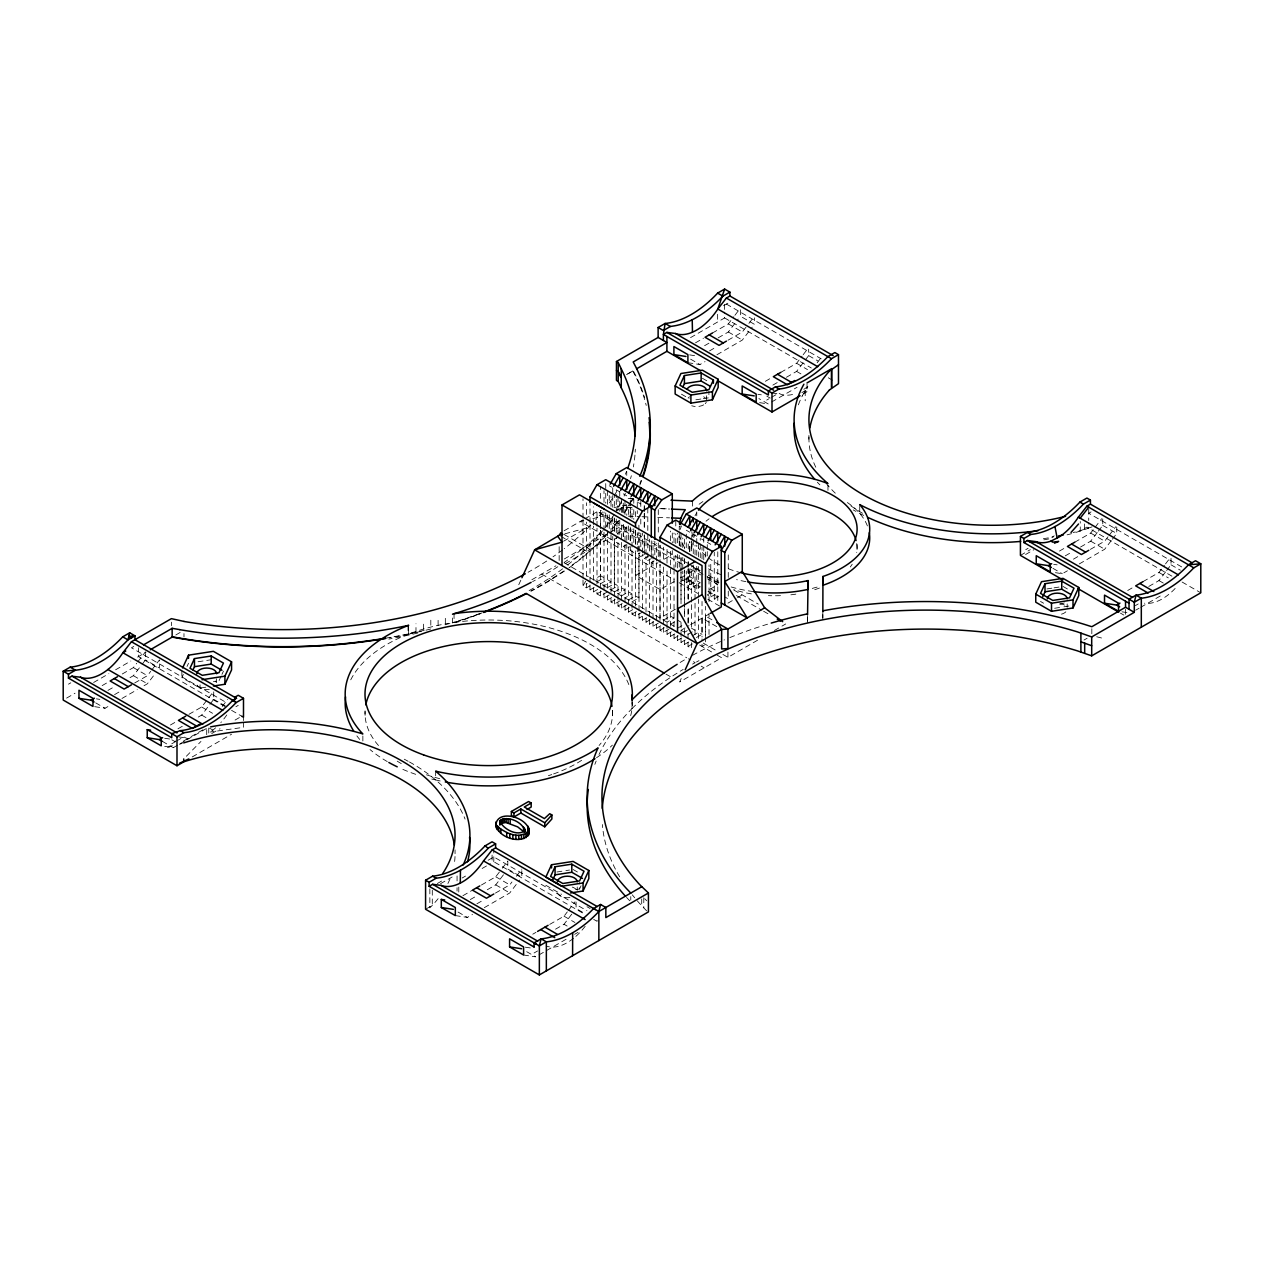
<?xml version="1.0" encoding="UTF-8"?>
<svg xmlns="http://www.w3.org/2000/svg" width="1264" height="1264" viewBox="0 0 1264 1264"><rect width="100%" height="100%" fill="white"/><g stroke="black" fill="none" stroke-linecap="round" stroke-linejoin="round"><path stroke-width="0.75" stroke-dasharray="5 3.75" d="M142.168 664.216L145.455 659.903L145.455 653.441M171.746 743.801L175.238 741.778L175.238 738.745M183.975 636.961L183.975 633.58M206.711 734.668L206.711 727.637M198.274 717.051L201.671 715.092L213.727 699.324L213.727 691.234L208.244 698.407M243.494 722.281L243.494 727.337L210.235 732.03M243.494 720.591L243.494 717.209M362.863 740.973L362.863 735.695M365.075 715.313L365.075 711.521M408.035 625.554L408.035 634.354L423.424 630.815L423.424 622.014M408.477 625.38L408.477 634.18A367.508 212.178 0 0 1 389.423 637.846M408.635 634.133L408.635 625.332M415.982 632.537L415.982 623.737M429.855 888.892L429.855 907.821L432.288 905.356A182.932 105.607 0 0 0 438.845 897.74M430.803 620.197L430.803 628.998L425.273 630.357M432.288 890.219L432.288 905.356L425.573 909.258M440.156 780.962L435.653 779.951L435.653 771.151M438.102 625.332L438.102 618.286M445.339 623.326L445.339 616.279M452.496 622.994L452.496 614.193M511.241 621.019A143.575 82.887 0 0 0 457.457 621.999L454.045 622.504L454.045 613.719M455.056 853.658L455.056 849.866M457.047 891.073L457.047 887.707M457.062 880.945L457.062 875.668M458.785 892.068L458.785 887.012M492.075 855.064L492.075 860.737L583.541 913.524M493.797 861.732L493.813 850.893M521.811 870.706L521.811 877.169L507.812 869.079L507.812 861.005L502.329 868.178M559.162 560.442L559.162 544.357M576.084 902.022L576.084 908.5L583.857 912.987M577.221 890.346L577.221 886.98M575.847 889.572L579.576 888.987L579.576 882.525M583.004 580.002L583.004 585.801L586.496 587.823L590.699 585.39M583.004 578.059L583.004 520.073M583.004 518.129L583.004 498.806M586.496 587.823L586.496 583.952M586.496 576.226L586.496 522.095M586.496 514.416L586.496 502.756M597.698 589.435L593.495 591.868L590.004 589.846L590.004 584.047M590.004 582.104L590.004 524.118M590.004 522.601L590.004 504.652M593.495 591.868L593.495 587.997M593.495 580.255L593.495 526.124M593.495 524.623L593.495 506.801M607.494 591.868L600.495 595.897L597.003 593.89L597.003 590.019M597.003 583.826L597.003 528.147M597.003 526.219L597.003 508.823M589.988 577.711L593.495 579.734L600.495 575.689L600.495 527.357M600.495 525.429L600.495 509.961M600.495 498.364L600.495 486.766M600.495 595.897L600.511 590.098M600.511 588.171L600.511 530.169M600.495 528.636L600.511 510.846M611.697 597.524L607.51 599.942L604.002 597.919L604.002 532.191M604.002 530.659L604.002 511.983M604.002 502.314L604.002 490.716M607.51 599.942L607.51 596.087M607.51 588.345L607.51 514.875M607.51 504.336L607.51 490.795M620.103 600.748L614.509 603.987L611.002 601.964L611.002 598.093M611.002 534.719L611.002 593.875L604.002 597.919M611.002 533.424L611.002 516.012M611.002 506.343L611.002 496.689M612.471 715.282L612.471 709.61M607.32 587.713L614.32 583.684L614.336 539.207M614.336 531.465L614.336 517.94M614.336 506.343L614.336 494.73M614.509 603.987L614.509 598.188M614.509 596.26L614.509 538.259M614.509 530.833L614.509 518.919M627.102 604.792L621.509 608.031L618.001 606.009L618.001 602.138M618.001 600.21L618.001 541.324M618.001 534.83L618.001 520.942M618.001 510.387L618.001 496.863M621.509 608.031L621.509 604.16M621.509 599.942L621.509 522.079M621.509 512.41L621.509 498.885M622.378 512.362L622.378 507.085L632.205 507.496M623.294 536.679L623.294 524.987M623.294 511.367L623.294 503.578M632.711 609.643L628.508 612.076L625.016 610.054L625.016 604.255M625.016 602.312L625.001 524.102M625.001 514.432L625.001 500.907M628.508 612.076L628.508 606.278M628.508 604.334L628.508 546.332M628.508 539.665L628.508 523.138M628.508 514.527L628.508 504.857M630.278 540.407L630.278 528.668M630.278 516.929L630.278 507.148M630.278 505.189L630.278 497.368M599.025 754.513A338.752 195.572 0 0 1 628.508 712.217L631.953 708.677L631.953 699.877M642.507 612.076L635.508 616.121L632.016 614.099L632.016 610.228M632.016 608.3L632.016 529.031M632.016 518.477L632.016 508.807M632.3 702.01L631.731 710.716A143.669 82.934 0 0 1 630.61 715.898M635.508 616.121L635.508 612.25M635.508 606.056L635.508 550.851M635.508 543.694L635.508 530.169M635.508 516.628L635.508 510.83M674.186 581.614L660.029 589.514L635.555 575.389L635.555 552.178M635.555 544.436L635.555 530.896M631.889 601.901L638.889 597.856L638.889 553.395M638.889 551.452L638.905 532.128M638.905 530.185L638.905 522.459M646.71 617.733L642.507 620.15L639.015 618.143L639.015 612.329M639.015 610.401L639.015 552.4M639.015 550.899L639.015 533.076M642.507 620.15L642.507 616.295M642.507 608.553L642.523 554.422M642.507 552.921L642.523 533.155M644.292 554.643L644.292 535.178M644.292 527.388L644.292 513.769M644.292 511.825L644.292 505.979M653.709 621.777L649.522 624.195L646.015 622.172L646.015 618.317M646.015 612.124L646.015 556.444M646.015 554.517L646.015 537.105M649.522 624.195L649.522 618.396M649.522 616.469L649.522 558.467M649.522 551.041L649.522 539.128M651.292 552.526L651.292 540.787M660.724 625.822L656.522 628.24L653.014 626.217L653.014 620.419M653.014 618.491L653.014 560.489M653.014 558.972L653.014 541.15M656.522 628.24L656.522 624.369M656.522 620.15L656.522 562.512M656.522 560.995L656.522 543.172M669.114 629.045L663.521 632.284L660.013 630.262L660.013 626.391M660.013 557.108L660.013 545.195L660.029 562.433M663.521 632.284L663.521 626.486M663.521 624.542L663.521 566.556M663.521 559.13L663.521 547.217M674.723 633.896L670.52 636.329L667.029 634.307L667.029 630.436M667.029 628.508L667.029 570.506M667.013 563.112L667.029 549.24M670.52 636.329L670.52 632.458M670.52 626.265L670.52 551.262M670.52 540.708L670.52 531.038M681.723 637.941L677.52 640.374L674.028 638.352L674.028 634.481M674.028 626.739L674.028 571.107M674.012 569.795L674.012 552.4M674.012 542.73L674.012 533.06M675.766 567.046L675.766 555.307M675.766 543.567L675.766 533.787M675.766 525.966L675.766 520.104M677.52 640.374L677.52 634.56M677.52 567.947L677.52 554.422M677.52 542.825L677.52 533.155M679.258 567.046L679.258 555.37M679.258 545.637L679.258 532.002M679.258 530.058L679.258 526.172L682.765 528.194M688.722 641.986L684.519 644.403L681.027 642.396L681.027 638.525M681.027 636.582L681.027 622.473M681.027 603.718L681.027 571.202M681.027 569.227L681.027 557.329M699.766 570.917L696.764 568.61L679.258 578.722L682.765 580.745L682.765 571.012M682.765 569.069L682.765 557.377M682.765 547.644L682.765 537.927M684.519 644.403L684.519 640.548M684.519 634.354L684.519 626.47M684.519 616.611L684.535 607.684M684.535 570.949L684.519 606.752L684.519 570.064M684.519 563.365L684.535 559.336M682.765 580.745L686.257 578.722L700.272 586.796L696.764 588.819L693.272 586.796L700.272 582.751L696.764 580.729L689.765 584.774L686.273 582.751L686.273 571.075M686.273 547.723L686.273 534.103M691.534 642.649L691.534 648.448L688.027 646.425L688.027 640.627M688.027 638.699L688.027 632.901M688.027 623.231L688.027 605.835M688.027 598.899L688.027 569.1M688.027 567.362L688.027 561.358M688.248 622.473L688.248 607.02M688.248 599.278L688.248 568.342M688.248 566.414L688.248 560.616M688.248 549.018L688.248 541.276M686.257 578.722L689.765 576.7L689.765 568.863M689.765 551.262L689.765 541.482M689.765 584.774L689.765 569.211M689.765 551.689L689.765 541.956M691.534 627.181L691.519 602.896M691.534 602.059L691.519 566.367M691.519 550.914L691.519 541.245M691.787 541.972L691.787 549.54A82.681 47.732 0 0 1 692.103 543.552M691.787 540.076L691.787 532.507M693.272 586.796L693.272 565.024M693.272 553.711L693.272 533.724M695.026 634.496L695.026 601.253M695.026 599.326L695.026 565.482M695.026 554.864L695.026 545.195M696.764 588.819L696.764 564.692M696.764 555.307L696.764 545.132M696.764 543.567L696.764 535.351M696.764 515.791L696.764 511.888M698.534 638.494L698.534 599.057M698.534 597.082L698.518 566.556M698.518 556.887L698.518 543.346M700.272 557.756L700.272 538.29M696.417 637.53L702.026 634.307L702.026 601.443M702.026 558.909L702.026 547.312M703.764 559.778L703.764 537.832M705.517 636.329L705.517 606.372M705.517 557.061L705.517 551.262M707.271 555.955L707.271 551.594M707.271 549.635L707.271 541.814M709.025 634.481L709.025 613.214M709.025 601.617L709.025 564.882M710.763 588.819L714.271 590.841L707.271 594.886L710.779 596.908L710.763 561.437M717.778 551.783L717.778 600.953L714.271 598.931L714.271 552.21M728.269 591.094L728.269 598.931L724.778 596.908M728.269 577.411L728.269 553.932M740.388 309.743L740.388 316.205L754.387 324.295L754.387 317.817M807.396 620.94L807.396 615.663M805.373 359.924L808.66 355.611L808.66 349.148M822.817 617.859L822.817 612.566M857.039 549.524L857.039 541.956M1067.164 607.305L1067.164 603.923M1091.827 633.754L1091.827 628.477M1098.353 531.117L1102.745 525.382L1102.745 517.292M1112.367 539.207L1116.744 533.471L1116.744 525.382M1125.529 614.304L1125.529 609.027M1166.625 570.538L1171.017 564.803L1171.017 556.713M822.817 619.613L822.848 613.893M807.396 622.694L807.522 616.816M518.761 584.726L521.147 579.497M681.233 678.515L679.653 682.007L721.633 657.738L715.503 654.199M205.795 687.205L200.06 688.106L181.874 677.599L183.343 674.407M187.04 666.444L188.526 663.252M221.216 675.987L218.972 680.822L213.395 681.691M221.958 674.376L223.444 671.168M579.576 888.987L581.061 885.78M802.277 395.837L805.595 390.007A197.737 114.155 0 0 1 807.459 387.211M585.627 581.25L583.004 585.801L587.191 583.368M624.305 513.01L628.176 507.259A367.65 212.257 0 0 0 630.847 502.882M122.26 673.996L133.399 667.597L136.686 663.3M137.792 661.862L145.455 651.829M130.018 677.646L133.399 675.687L141.078 665.638M134.663 682.987L147.398 675.687L150.7 671.374M151.791 669.952L159.454 659.903L159.454 667.992L145.455 659.903M144.017 685.736L147.398 683.777L153.987 675.166M188.936 714.318L201.671 707.003L207.154 699.845M222.243 706.481L227.725 699.324M712.422 333.032L728.333 323.9L733.815 316.727M734.905 315.289L739.298 309.554M718.157 337.867L728.333 331.99L738.192 319.081M728.017 340.206L742.331 331.99L747.814 324.816M748.92 323.379L753.297 317.643M716.909 354.757L742.331 340.063L752.206 327.155M780.678 372.438L796.604 363.305L802.087 356.132M803.177 354.71L807.57 348.959M786.429 377.272L796.604 371.395L804.267 361.346M817.176 362.784L821.568 357.048M481.426 885.005L495.757 876.774L501.239 869.6M487.272 889.761L495.757 884.863L505.616 871.955M495.425 893.079L509.755 884.863L511.952 881.988M516.328 876.252L521.811 869.079M484.333 907.647L509.755 892.953L519.615 880.044M549.698 924.411L564.028 916.195L567.315 911.881M568.405 910.459L574.978 901.848M555.544 929.166L564.028 924.268L573.888 911.36M1074.763 542.209L1090.69 533.076L1093.976 528.779M1095.066 527.341L1101.639 518.73M1080.515 547.043L1090.69 541.166L1097.263 532.555M1090.358 549.382L1104.689 541.166L1107.975 536.852M1109.081 535.43L1115.654 526.819M1079.266 563.934L1104.689 549.24L1111.261 540.644M1143.035 581.614L1158.962 572.481L1164.428 565.308M1165.534 563.886L1169.911 558.151M1148.786 586.449L1158.962 580.571L1165.534 571.96M608.363 532.539L604.587 536.615A367.034 211.91 0 0 1 573.998 563.712L569.053 567.362M631.953 708.677L632.822 707.793A338.752 195.572 0 0 1 668.356 678.815L674.154 675.008A338.752 195.572 0 0 1 683.176 669.446M186.361 756.235L200.96 741.447M569.464 567.552L574.409 563.902A367.603 212.241 0 0 0 605.045 536.758L607.7 533.898L564.281 558.988M215.623 727.795A47.037 27.144 -60 0 1 212.921 730.102L208.765 733.104L208.734 727.606M596.497 757.768L602.249 753.755A143.669 82.934 0 0 0 612.392 745.128M563.965 570.933L547.928 581.266A366.971 211.878 0 0 1 530.769 590.967M564.376 571.123L548.307 581.472A367.508 212.178 0 0 1 531.117 591.189M565.261 563.665L605.74 540.313L605.74 534.451M175.822 634.97L183.975 630.215M102.163 685.609L108.53 681.896M695.5 342.828L703.463 338.199M114.582 694.615L120.949 690.902M709.515 350.918L715.882 347.205M170.435 725.015L176.802 721.317M765.368 381.317L771.735 377.604M462.924 895.702L472.467 890.156M1059.453 551.072L1065.821 547.375M476.923 903.792L483.29 900.094M1073.452 559.162L1078.224 556.381M532.776 934.191L535.968 932.342M1127.709 590.493L1134.092 586.78M723.529 305.73L728.712 302.728M690.539 337.63L724.62 317.943L724.62 312.161M68.461 684.172L70.8 682.829M66.597 698.107L75.034 693.225M93.631 682.481L108.846 673.696M115.609 669.794L130.824 661.009M137.571 657.09L146.024 652.208M626.533 374.618L633.248 370.731L635.523 375.203A367.65 212.257 0 0 1 644.656 397.749M107.977 690.381L114.755 686.463M704.601 345.688L709.689 342.749M94.689 706.671L105.023 708.251L110.11 705.312M121.976 698.455L137.239 689.638M687.9 362.705L699.956 364.553L705.043 361.615M177.94 728.807L183.027 725.868M772.873 385.109L777.96 382.17M176.66 740.957L183.801 736.833L185.492 737.813A47.037 27.144 -60 0 0 188.873 738.697M235.894 706.734L238.232 705.375M766.679 400.088L769.002 398.745M771.593 397.244L778.735 393.136L780.441 394.115A47.037 27.144 -60 0 0 795.404 393.61M183.517 741.02L203.393 729.549M164.683 746.345L173.294 747.672L178.382 744.733M180.073 743.753L185.16 740.815M186.851 739.835L207.201 728.08M771.609 401.999L797.047 387.305M211.72 733.547L220.047 728.728M235.057 720.069L240.065 717.178M801.866 392.614L805.2 390.671L807.017 391.729L807.017 382.929M564.107 530.785L583.336 519.678M584.932 518.761L597.651 511.399L601.285 510.561M803.367 393.847L807.017 391.729M563.633 541.197L586.496 527.989L562.796 534.372M617.195 510.245L626.739 504.731M192.254 756.931L231.533 734.242M609.264 532.981L618.649 527.562L683.587 565.04M531.86 579.734L555.97 565.798M617.195 533.692L626.739 528.178M583.794 520.673L580.16 521.511L612.74 540.313L618.349 537.074M626.091 544.784L623.294 546.396L626.786 548.418L629.583 546.806M633.785 552.463L630.294 550.44L633.09 548.829M643.597 554.896L640.785 556.508L637.293 554.485L640.09 552.874M597.003 581.756L604.002 577.711L600.495 575.689M590.004 589.846L594.206 587.412M600.495 583.778L607.494 579.734L611.002 581.756L604.002 585.801M648.495 556.097L644.292 558.53L647.8 560.552L650.597 558.941M597.003 593.89L602.596 590.651M654.088 560.947L651.292 562.575L654.799 564.597L657.975 562.749M611.002 589.846L618.001 585.801L614.32 583.684M664.343 559.083L672.29 554.485L672.29 550.567M614.494 591.868L621.493 587.823L625.001 589.846L618.001 593.875M611.002 601.964L615.205 599.547M621.509 595.897L628.508 591.852L632 593.875L625.001 597.919M618.001 606.009L622.204 603.576M628.508 599.942L635.508 595.897L638.889 597.856M625.016 610.054L629.203 607.621M632.016 614.099L639.015 610.054M686.273 582.751L693.257 578.707L689.765 576.7M639.015 618.143L641.812 616.516M646.015 622.172L650.217 619.755M675.308 609.295L660.013 618.128L660.029 564.36L660.013 622.172L653.014 626.217M707.255 576.684L717.762 584.758L707.271 590.841L717.778 596.908M663.521 620.15L670.52 616.105L674.012 618.128L667.013 622.172M710.779 596.908L717.778 592.863M660.013 630.262L667.013 626.217M670.52 624.195L674.723 621.777M714.271 598.931L721.27 594.886M667.029 634.307L674.028 630.262M677.52 628.24L683.113 625.001M680.79 630.404L688.959 625.68M690.602 624.732L708.677 614.288M727.953 603.149L735.901 598.551M737.497 597.635L742.268 594.886M674.028 638.352L678.231 635.918M684.519 632.284L687.316 630.657M692.214 631.874L688.027 634.307L681.249 630.388M681.027 642.396L685.23 639.963M692.925 635.508L698.518 632.284L702.026 634.307M688.027 646.425L695.026 642.381M722.913 654.436L727.938 657.343L757.815 640.074M774.374 630.515L785.687 623.974M437.249 883.568L443.854 879.76M440.567 883.662L452.164 876.979M1025.752 549.65L1028.074 548.307M1091.069 511.904L1088.746 513.263L1181.856 567.015M488.109 860.263L493.813 856.96L586.923 910.728M1054.239 535.841L1051.806 537.247L1053.386 536.963M462.182 877.99L465.5 876.078M1020.427 555.386L1030.334 549.666M482.137 868.463L490.464 863.66M1025.578 554.517L1033.92 549.698M470.319 899.557L477.113 895.639M1065.252 555.86L1072.046 551.941M455.324 915.578L467.38 917.427L472.467 914.488M1055.424 572.671L1062.313 573.73L1067.401 570.791M534.087 952.961L537.595 950.955M1135.372 605.598L1138.232 603.955M539.033 954.889L567.852 938.236M574.63 934.317L578.027 932.358M1084.022 640.026L1087.135 638.225M1135.657 610.196L1139.054 608.237M1140.744 607.273L1161.095 595.518M133.779 646.441L131.456 647.784L226.272 702.515M627.845 373.828L633.201 370.763M635.555 575.389L651.292 566.62L651.292 541.15M692.546 664.106L695.184 662.684L688.422 658.781M696.464 662.004L698.992 660.661M385.425 638.209A366.971 211.878 0 0 0 408.272 633.896L415.651 631.558A143.575 82.887 0 0 1 448.673 623.31M167.543 747.277L171.92 745.744A197.737 114.155 0 0 1 174.985 744.717M1075.948 532.365A182.932 105.607 0 0 0 1080.293 531.038L1088.731 528.131L1088.731 522.459M454.045 622.504L459.575 620.814A367.508 212.178 0 0 0 480.273 613.735M445.102 624.811L450.174 623.326M812.278 588.408L817.697 586.938M614.02 507.654L624.922 505.158M592.879 518.603L607.431 515.27M410.8 633.343L415.793 632.253A366.971 211.878 0 0 0 426.9 629.646M695.895 399.787L701.473 398.934M703.337 398.634L708.914 397.781L708.914 391.303M198.085 661.767L211.451 659.697M1046.892 588.945L1052.264 588.108M1054.065 587.839L1059.437 587.002M1054.634 608.253L1062.076 607.099M1063.94 606.815L1069.518 605.946M556.95 871.986L564.107 870.88M565.909 870.596L569.495 870.043M628.176 498.458L634.022 498.695M628.176 507.259L632.079 507.417M661.262 508.618L669.035 508.934M659.729 508.634L669.557 509.044M628.271 516.139L640.074 516.613M642.033 516.707L649.901 517.023M657.77 517.355L669.557 517.845M771.893 392.993L780.441 394.115M178.651 736.912L185.492 737.813M689.623 354.884L694.789 355.674M757.894 394.289L761.339 394.826M759.617 402.647L768.228 403.959L758.89 398.571M1053.702 564.329L1057.146 564.85M1121.974 611.823L1128.847 612.882M96.412 698.85L99.856 699.371M164.683 738.255L173.294 739.582M525.318 947.178L532.207 948.237M523.596 954.999L535.636 956.848L523.201 949.659M431.767 779.051L435.653 779.951M1096.678 636.756L1101.529 638.004M718.947 582.625L716.024 581.408A95.29 55.016 0 0 1 707.05 576.842M726.389 304.071L821.205 358.818M808.66 355.611L817.998 360.998M1102.745 525.382L1116.744 533.471M1171.017 564.803L1180.339 570.19M724.62 317.943L811.298 367.982M828.299 377.778L835.093 381.712M1171.933 576.163L1086.914 527.088L1080.262 531.006L1080.262 521.542M1182.109 582.04L1200.784 592.816M728.333 323.9L742.331 331.99M796.604 363.305L807.491 369.594M1090.69 533.076L1104.689 541.166M1158.962 572.481L1168.299 577.869M728.333 331.99L742.331 340.063M796.604 371.395L801.265 374.081M1090.69 541.166L1104.689 549.24M1158.962 580.571L1163.623 583.273M766.79 396.122L770.171 398.081M690.618 359.166L699.956 364.553M1052.975 568.342L1062.313 573.73M1120.441 613.135L1123.838 615.078M702.421 378.284L708.725 381.918M1063.024 586.449L1067.748 589.166M681.454 394.178L689.117 398.602M1040.525 601.459L1043.59 603.228M609.248 485.739L611.571 487.098M619.787 491.838L616.279 489.816L616.279 497.589M623.294 493.845L626.786 495.867M633.785 499.912L630.294 497.89L630.294 505.679M638.446 502.614L640.785 503.957M686.273 530.201L689.765 532.223M693.272 534.245L696.764 536.268M701.441 538.97L703.764 540.313M707.271 542.335L710.779 544.357M686.968 562.954L597.651 511.399L618.649 527.562M688.596 563.902L700.13 570.554M708.551 575.42L718.679 581.25M733.847 590.019L758.274 604.113M690.428 568.99L700.683 574.899M707.508 578.849L717.762 584.758M736.438 595.549L761.908 610.259M763.614 611.239L770.392 615.157M616.279 542.367L619.787 544.389M605.74 540.313L674.139 579.797M679.131 582.688L697.681 593.385M707.793 599.231L719.595 606.041M564.139 534.498L590.004 549.413M711.932 619.802L705.517 616.105L705.533 634.97M560.868 536.331L586.496 551.12M716.735 626.612L702.026 618.128L702.026 636.993M677.52 620.15L681.012 622.172M691.519 628.24L695.026 630.262M564.06 562.749L588.392 576.795M594.665 580.413L674.012 626.217M703.195 643.06L717.873 651.529M699.687 645.082L712.264 652.335M541.656 574.077L686.731 657.801M701.157 666.128L704.143 667.85M665.954 674.107L671.058 677.046M573.082 869.49L579.386 873.124M586.97 906.699L590.083 908.5M545.795 885.258L561.564 894.343M213.727 699.324L227.725 707.398M224.802 706.434L138.455 656.601L138.455 647.8M231.581 710.352L241.74 716.214M593.701 919.402L597.082 921.345L597.082 917.838M133.399 667.597L147.398 675.687M201.671 707.003L212.557 713.291M495.757 876.774L509.755 884.863M564.028 916.195L574.915 922.483M133.399 675.687L147.398 683.777M201.671 715.092L206.332 717.794M495.757 884.863L509.755 892.953M564.028 924.268L567.141 926.07M209.524 728.143L212.921 730.102M171.857 739.819L175.238 741.778M95.685 702.863L105.023 708.251M162.392 741.383L173.294 747.672M458.042 912.039L467.38 917.427M644.751 898.751L646.678 900.774M646.678 910.886L639.663 903.523A323.758 186.914 0 0 1 635.903 899.194M626.549 897.424L629.725 900.758M867.404 525.919A95.29 55.016 0 0 0 861.858 516.075L859.315 512.915A95.29 55.016 0 0 0 845.9 501.555M632.695 370.842L635.018 375.297A367.113 211.957 0 0 1 646.22 405.412M805.2 390.671L805.2 400.799M724.62 304.466L724.62 310.249M717.636 314.294L717.636 321.988M630.783 896.587L630.783 900.11M1088.731 509.218L1088.731 520.563M1084.528 523.928L1084.528 529.6M859.725 506.39L859.725 513.421M827.967 485.344L827.967 490.637M808.913 435.432L808.913 439.224M727.938 652.066L727.938 657.343M706.56 395.758L706.56 400.814M705.533 636.866L705.533 644.403L702.026 646.425L702.026 638.889M692.388 501.113L692.388 506.39M684.503 539.128L684.503 548.797M684.503 558.467L684.503 568.121M684.519 608.727L684.519 616.469M681.012 533.234L681.012 546.775M681.012 558.372L681.012 566.114M681.012 568.042L681.012 602.849M679.163 539.649L679.163 536.126A95.29 55.016 0 0 0 680.316 546.554M672.29 532.966L672.29 542.746M658.291 509.629L658.291 535.051M658.291 542.872L658.291 558.53M654.799 541.229L654.799 554.864M647.8 508.002L647.8 550.82M647.8 552.763L647.8 560.552M644.277 505.458L644.277 511.32M644.292 513.279L644.292 526.977M644.292 534.798L644.292 550.44M643.787 897.74L643.787 907.852M641.717 898.925L641.717 905.672M640.785 501.476L640.785 507.844M640.785 519.077L640.785 526.914M640.785 533.155L640.785 546.775M637.277 501.934L637.277 513.611M637.293 532.713L637.293 544.752M637.293 546.696L637.293 554.485M633.785 499.391L633.785 503.309M633.785 509.645L633.785 519.378M633.785 528.731L633.785 544.373M630.294 507.622L630.294 517.355M630.294 527.088L630.294 544.61M630.294 546.554L630.294 550.44M626.739 471.472L626.739 475.375M626.786 505.126L626.786 515.333M626.786 526.646L626.786 542.588M626.786 544.531L626.786 548.418M623.278 503.104L623.278 512.884M623.278 524.623L623.278 536.363M619.739 491.285L619.739 499.106M619.739 501.065L619.787 511.288M619.739 520.626L619.739 536.268M616.279 499.549L616.279 511.225M616.279 518.998L616.279 538.464M612.74 487.762L612.74 493.608M612.74 495.551L612.74 507.227M612.74 516.96L612.74 534.482M612.74 536.426L612.74 540.313M609.248 495.441L609.248 503.214M609.248 514.843L609.248 528.526M605.74 483.591L605.74 491.412M605.74 493.371L605.74 503.151M605.74 512.931L605.74 526.63M216.618 678.815L216.618 682.181M200.06 684.867L200.06 688.106M181.874 671.137L181.874 677.599M171.383 622.172L171.383 625.696M479.988 613.467A366.971 211.878 0 0 1 452.243 622.725M514.796 621.382A143.575 82.887 0 0 1 628.903 684.819M632.348 702.041A143.575 82.887 0 0 1 632.284 705.502M745.934 581.63A95.306 55.031 0 0 1 736.58 579.623M720.875 574.63A95.306 55.031 0 0 1 708.472 568.847M684.772 547.77A95.306 55.031 0 0 1 680.301 537.737M731.177 586.954A95.29 55.016 0 0 0 736.58 588.424L742.158 589.703A95.274 55 0 0 0 753.644 591.615M702.958 574.314A95.29 55.016 0 0 1 699.134 571.66L695.611 568.847A95.29 55.016 0 0 1 692.403 565.94M680.301 529.347A95.29 55.016 0 0 1 681.422 525.95M699.103 504.225A95.29 55.016 0 0 1 702.926 501.571M1065.836 611.839A9.907 5.72 0 0 1 1059.832 614.509M1059.817 603.465A9.907 5.72 0 0 1 1065.836 606.135M1064.272 602.912A9.907 5.72 0 0 1 1059.832 604.397M1092.064 526.867A197.737 114.155 0 0 1 1073.199 532.523M1048.314 537.879A197.737 114.155 0 0 1 1039.766 539.222M863.707 515.443A197.737 114.155 0 0 1 853.263 509.929M819.894 484.87A197.737 114.155 0 0 1 817.334 482.184M798.374 404.828A197.737 114.155 0 0 1 802.292 395.916M635.334 449.178A352.656 203.615 0 0 1 635.176 452.149M634.955 455.103A352.656 203.615 0 0 1 633.343 466.922M631.336 475.738A352.656 203.615 0 0 1 630.531 478.661M625.364 493.165A352.656 203.615 0 0 1 624.1 496.041M621.382 501.761A352.656 203.615 0 0 1 616.769 510.245M614.209 514.432A352.656 203.615 0 0 1 605.63 526.804M602.454 530.864A352.656 203.615 0 0 1 567.236 565.245M562.622 568.8A352.656 203.615 0 0 1 528.099 591.173M481.932 612.945A352.656 203.615 0 0 1 478.74 614.178M477.144 614.794A352.656 203.615 0 0 1 455.798 622.33M417.752 633.011A352.656 203.615 0 0 1 388.822 639.094M626.533 471.377A352.656 203.615 0 0 1 625.364 474.253M616.769 491.333A352.656 203.615 0 0 1 608.648 503.799M602.454 511.952A352.656 203.615 0 0 1 595.644 519.915M590.778 525.145A352.656 203.615 0 0 1 564.186 548.702M562.622 549.887A352.656 203.615 0 0 1 553 556.824M546.712 561.026A352.656 203.615 0 0 1 528.099 572.26M634.67 897.74A323.758 186.914 0 0 1 632.269 894.817M619.676 876.821A323.758 186.914 0 0 1 602.375 824.555M856.723 543.536A82.681 47.732 0 0 1 856.723 552.51M852.205 564.202A82.681 47.732 0 0 1 850.293 566.983M819.451 588.06A82.681 47.732 0 0 1 811.962 590.557M795.83 594.143A82.681 47.732 0 0 1 789.068 595.012M780.488 595.644A82.681 47.732 0 0 1 768.386 595.644M751.369 593.875A82.681 47.732 0 0 1 733.847 589.624M718.473 583.178A82.681 47.732 0 0 1 709.104 577.3M693.731 537.627A82.681 47.732 0 0 1 695.01 534.719M706.039 521.21A82.681 47.732 0 0 1 709.088 518.777M594.854 764.372A338.752 195.572 0 0 1 596.15 761.07M359.703 739.44A143.669 82.934 0 0 1 356.875 735.885M350.744 679.827A143.669 82.934 0 0 1 407.909 634.354M741.605 572.924A82.681 47.732 0 0 1 727.969 568.61M719.753 564.929A82.681 47.732 0 0 1 709.104 558.388M706.055 555.955A82.681 47.732 0 0 1 698.55 548.086M692.751 536.6A82.681 47.732 0 0 1 691.771 530.627M695.01 515.807A82.681 47.732 0 0 1 696.622 512.947M415.698 774.326A143.606 82.918 0 0 1 400.783 768.465M387.258 761.576A143.606 82.918 0 0 1 370.02 749.552M404.259 759.206A197.737 114.155 0 0 1 408.161 761.291M409.457 761.987A197.737 114.155 0 0 1 465.073 819.104M619.234 520.152A367.603 212.241 0 0 1 612.455 528.542M612.487 710.795A123.777 71.463 0 0 1 599.057 745.491M581.63 760.312A123.777 71.463 0 0 1 553.458 773.979M551.783 774.563A123.777 71.463 0 0 1 548.402 775.669M439.651 778.64A123.777 71.463 0 0 1 425.794 774.579M401.273 763.598A123.777 71.463 0 0 1 397.244 761.165M378.505 745.523A123.777 71.463 0 0 1 365.059 710.826M641.622 480.589A367.65 212.257 0 0 1 639.805 485.092M633.327 498.474A367.65 212.257 0 0 1 631.684 501.413M641.101 480.51A367.113 211.957 0 0 1 639.916 483.527M632.837 498.379A367.113 211.957 0 0 1 630.341 502.788M627.687 507.148A367.113 211.957 0 0 1 624.874 511.478M617.669 521.432A367.113 211.957 0 0 1 611.981 528.415M622.378 507.085A367.524 212.194 0 0 1 620.292 509.929M612.455 519.741A367.524 212.194 0 0 1 605.045 527.957M601.111 532.002A367.524 212.194 0 0 1 564.376 562.322M557.819 566.714A367.524 212.194 0 0 1 532.602 581.614M209.287 689.386A9.907 5.72 0 0 1 197.152 682.386M215.291 681.012A9.907 5.72 0 0 1 216.286 682.386M226.793 714.95A47.037 27.144 -60 0 1 220.837 722.55M569.874 897.551A9.907 5.72 0 0 1 557.756 890.551M572.26 887.091A9.907 5.72 0 0 1 575.894 889.177M585.153 926.307A47.037 27.144 -60 0 1 574.93 937.177M573.572 938.299A47.037 27.144 -60 0 1 546.143 946.009M807.87 386.405A47.037 27.144 -60 0 1 803.714 389.407M1071.556 533.645A182.932 105.607 0 0 1 1067.1 534.846M1048.772 538.954A182.932 105.607 0 0 1 1040.936 540.328M862.506 513.263A182.932 105.607 0 0 1 849.376 504.81M835.299 493.197A182.932 105.607 0 0 1 826.056 483.18M815.801 467.238A182.932 105.607 0 0 1 808.976 436.38M455.008 856.502A182.932 105.607 0 0 1 454.108 864.987M449.984 878.97A182.932 105.607 0 0 1 447.424 884.452M706.228 402.3A9.907 5.72 0 0 1 705.233 403.674M703.669 404.859A9.907 5.72 0 0 1 691.708 405.776M688.09 397.97A9.907 5.72 0 0 1 689.654 396.785M703.653 396.77A9.907 5.72 0 0 1 705.233 397.955M1175.157 588.439A47.037 27.144 -60 0 1 1144.457 603.197M680.111 662.478A338.594 195.478 0 0 1 686.257 658.844M692.546 655.305A338.594 195.478 0 0 1 724.525 639.821M729.865 637.577A338.594 195.478 0 0 1 769.618 623.579M179.425 744.306A182.932 105.607 0 0 1 182.269 743.374"/><path stroke-width="1.5" d="M78.968 698.328L78.968 690.239L92.967 698.328L92.967 706.402L78.968 698.328L91.024 700.177L94.136 701.962M147.24 729.644L161.239 737.734L161.239 745.823L147.24 737.734L147.24 729.644L150.685 730.181M183.722 758.921L183.707 761.86L176.992 765.747L63.216 700.066L63.2 671.2L70.199 667.155A96.633 55.711 -60 0 0 122.719 636.835L129.686 632.806L134.948 635.839L134.948 639.71L236.542 698.344M534.103 947.052L429.128 886.317L429.128 882.272L436.127 878.227L440.314 877.627A96.538 55.774 -60.1 0 0 457.884 871.544L462.371 869.126A96.538 55.774 -60.1 0 0 484.428 852.157L488.615 847.907L495.614 843.862L492.075 841.808L485.076 845.853A96.538 55.774 -60.1 0 1 432.572 876.189L425.589 880.234L425.573 909.258L539.349 974.923L648.432 911.897L648.432 892.984L639.663 884.61A323.758 186.914 0 0 1 696.748 664.911A323.758 186.914 0 0 1 1077.197 631.81L1091.701 636.93L1091.701 655.842L1200.784 592.816L1200.8 563.807L1195.523 560.742L1188.523 564.787A96.538 55.711 -60 0 1 1136.036 595.139L1129.036 599.183L1129.021 609.28M441.31 899.415L455.324 907.505L455.324 915.578L441.31 907.505L441.31 899.415L444.754 899.936M429.128 886.317L432.62 884.294L441.183 885.416A47.037 27.144 -60 0 0 483.559 860.926L492.123 849.929L495.614 847.907L495.614 843.862M495.804 826.15C495.725 807.333 531.654 817.761 529.063 833.497C522.49 845.821 496.926 837.258 496.167 824.618M496.12 827.825L495.804 822.106M497.068 829.595L496.12 823.78M498.632 831.364L498.632 827.32L497.068 825.55M499.88 823.828L499.88 821.142C507.212 814.458 524.339 822.706 525.018 832.107M499.88 825.187L500.418 820.241M500.813 833.134L500.813 829.089L498.632 827.32M500.418 824.27L501.445 823.48L501.445 819.435M501.445 823.48L502.835 822.88L502.835 818.835M502.835 822.88L504.399 822.564L504.399 818.519M524.544 828.299L524.544 832.344L517.624 826.846L506.153 822.548L506.153 818.503M506.706 836.547L506.706 832.502L500.813 829.089M508.081 822.832L508.081 818.788M509.582 946.91L509.582 938.82L523.596 946.91L523.596 954.999L509.582 946.91L521.637 948.758M509.787 837.795L509.787 833.75L506.706 832.502M510.182 823.401L510.182 819.356M527.041 809.45L531.18 807.048L531.18 803.019L528.589 801.518L511.367 811.472L511.367 815.517L513.942 817.002L520.847 813.021L520.847 808.976L544.752 822.785L544.752 826.814L520.847 813.021M512.852 838.696L512.852 834.651L509.787 833.75M513.942 817.002L513.942 812.957L520.847 808.976M515.886 839.249L515.886 835.204L512.852 834.651M518.809 839.422L518.809 835.378L525.998 833.608L529.063 829.453M521.463 839.217L521.463 835.172M523.58 831.127L523.58 827.083M523.865 838.617L523.865 834.572M525.998 837.653L525.998 833.608M527.688 836.405L527.688 832.376M527.815 830.053L527.815 826.008M528.7 835.03L528.7 830.985M528.763 830.464L528.763 827.778M534.087 946.91L534.103 942.865L541.087 938.852A96.538 56.169 -60.4 0 0 593.59 908.532L600.59 904.471L605.851 907.505L605.835 917.601L648.432 892.984M539.349 974.923L539.365 945.914L541.087 938.852L546.348 941.838A96.538 56.169 -60.4 0 0 598.852 911.518L605.851 907.505M546.348 970.878L546.348 941.838L539.365 945.914L534.103 942.865M551.562 867.973L551.562 864.734L573.082 861.416L588.834 870.501L588.834 878.591L583.067 891.009L570.522 892.953M531.18 803.019L524.291 807.001L544.389 818.598L549.729 813.716L551.862 814.948L551.862 818.993L544.752 826.814M552.826 879.681L555.07 874.846L555.07 866.756L571.802 864.165L584.047 871.244L579.576 880.913L562.843 883.504L550.583 876.426L555.07 866.756M562.006 565.593L562.006 504.952L579.497 494.84L702.026 565.577L702.026 594.68L721.633 629.44L721.633 648.953L727.938 648.543L727.938 629.045L764.688 607.81L782.685 621.667M582.514 878.448L571.802 872.255L571.802 864.165M583.067 891.009L583.067 882.936L588.834 870.501M590.004 502.709L590.004 496.863L596.987 484.744L605.74 479.688L651.292 505.979L651.292 537.279M598.852 940.558L598.852 911.518L600.59 904.471M616.453 370.32L616.453 380.432L618.207 381.444L621.256 387.716L621.256 368.804L618.207 362.531L616.453 361.52L616.453 370.32L618.207 371.332L621.256 377.604L618.981 373.228M618.207 381.444L618.207 362.531M635.555 527.025L635.555 523.154L642.554 511.035L651.292 505.979M636.566 368.819L666.902 351.313L666.902 336.445L663.395 334.423L665.117 323.458A96.538 56.438 -60.7 0 0 717.62 293.122L724.62 289.077L729.881 292.11L729.881 295.981L833.181 355.626M673.902 354.615L673.902 346.541L687.9 354.615L687.9 362.705L673.902 354.615L685.957 356.464M695.026 561.548L677.536 571.644L677.536 632.284M689.765 525.84L689.765 516.06L684.519 525.16M693.272 521.985L693.272 518.082L688.011 527.167M696.764 529.885L696.764 520.104L690.65 530.706M703.764 533.914L703.764 524.133L697.649 534.751M705.533 602.486L705.533 563.554L712.533 551.436L721.27 546.38L675.766 520.104L667.013 525.16L660.013 537.279L660.013 541.15M710.779 539.918L710.779 528.178L705.517 537.279M717.778 542.003L717.778 532.223L712.517 541.324M721.27 546.38L721.27 607.004L710.257 613.388M724.778 604.998L724.778 552.431L731.777 540.313L742.268 534.245L696.764 507.97L686.273 514.037L680.143 524.655M724.778 546.048L724.778 536.268L718.647 546.885M742.173 394.036L742.173 385.947L756.172 394.036L756.172 402.11L742.173 394.036L754.213 395.885M764.688 607.81L742.268 571.439L742.268 534.245M806.716 580.887L808.091 580.571L808.091 589.372L806.716 589.688A95.274 55 0 0 1 753.644 591.615M829.374 390.023L838.49 383.671L838.49 354.647L834.872 352.561L827.888 356.59A96.538 55.6 -59.9 0 1 806.116 375.06L801.629 377.81A96.538 55.6 -59.9 0 1 775.385 386.926L768.386 390.971L768.386 395.016L666.902 336.445M1090.421 500.07L1083.422 504.115A96.538 55.727 -60 0 1 1057.178 525.334L1052.691 527.767A96.538 55.727 -60 0 1 1030.918 534.435L1023.935 538.48L1023.935 542.54L1027.427 540.518L1035.99 541.64A47.037 27.144 -60 0 0 1050.937 541.118L1059.264 536.931A47.037 27.144 -60 0 0 1078.366 517.15L1086.914 506.153L1090.421 504.131L1090.421 500.07L1086.914 498.048L1079.914 502.092A96.538 55.727 -60 0 1 1027.427 532.413L1020.427 536.457L1020.427 555.386L1062.882 579.907M1035.753 594.112L1035.753 602.201L1051.506 611.302L1073.01 607.968L1078.777 595.534L1078.777 587.46L1063.024 578.359L1041.504 581.693L1035.753 594.112L1051.506 603.212L1073.01 599.879L1078.777 587.46M1036.243 563.791L1036.243 555.718L1050.258 563.791L1050.258 571.881L1036.243 563.791L1048.298 565.64L1051.411 567.441M1042.768 596.624L1045.012 591.789L1045.012 583.715L1061.744 581.124L1074.005 588.202L1069.518 597.856L1052.786 600.447L1040.525 593.385L1045.012 583.715M1051.506 611.302L1051.506 603.212M1070.94 594.507L1061.744 589.198L1061.744 581.124M1073.01 607.968L1073.01 599.879M1080.894 651.955L1080.894 633.027M1104.515 603.212L1104.515 595.123L1118.529 603.212L1118.529 611.286L1104.515 603.212L1116.57 605.061L1119.683 606.846M822.817 610.812L828.189 609.833A338.499 195.414 0 0 1 1084.117 624.274L1091.827 626.723L1125.529 607.257L1125.529 601.19L1023.935 542.54M1091.701 636.93L1134.298 612.329L1134.314 602.233L1136.036 595.139L1141.313 598.188A96.538 55.711 -60 0 0 1193.801 567.836L1200.8 563.807L1188.523 564.787M1141.313 627.197L1141.313 598.188L1134.314 602.233L1027.427 540.518M572.592 955.726L572.655 932.769M822.848 611.981L822.943 576.479A95.337 55.031 0 0 0 861.858 507.243L859.725 504.62A197.721 114.155 0 0 0 1038.06 530.675M460.286 883.109L460.459 870.169M807.554 614.857L808.091 580.571M71.953 676.24L80.517 677.204L177.023 732.915M726.389 298.162L729.881 295.981M499.88 821.142C502.898 828.9 517.734 837.131 524.987 830.416L525.018 829.405M68.461 678.247L68.461 674.218L63.2 671.2L75.461 670.204A96.633 55.711 -60 0 0 127.98 639.868L134.948 635.839L128.833 636.329L131.156 638.02M632.3 696.733L631.953 699.877L632.822 698.992A338.752 195.572 0 0 1 677.125 664.327M129.686 632.806L127.98 639.868L122.719 636.835M663.395 340.49L663.395 334.423L666.886 332.4L675.45 333.506A47.037 27.144 -60 0 0 690.413 333.001L694.552 331.215A47.037 27.144 -60 0 0 717.826 309.016L724.62 289.077M521.937 577.743L534.656 549.824L559.162 535.351L562.796 534.372M685.214 669.794L697.143 643.597L721.633 629.44L727.938 629.045L716.735 622.567M182.616 667.913L188.526 655.163L213.363 651.323L231.565 661.815L231.565 669.904L224.913 684.251L213.442 686.036M194.466 658.591L189.979 668.261L202.24 675.324L218.972 672.732L223.444 663.079L211.199 656L194.466 658.591L194.466 666.681L192.965 669.904M224.913 684.251L224.913 676.161L231.565 661.815M675.15 385.947L680.901 373.528L702.421 370.194L718.173 379.279L718.173 387.369L712.422 399.803L690.902 403.137L675.15 394.036L675.15 385.947L690.902 395.047L712.422 391.714L718.173 379.279M684.409 375.55L679.921 385.204L692.182 392.282L708.914 389.691L713.402 380.022L701.141 372.959L684.409 375.55L684.409 383.624L682.908 386.847M551.562 864.734L545.795 877.169L561.564 886.269L583.067 882.936M610.117 484.223L616.247 473.621L626.739 467.554L672.29 493.845L672.29 523.185M613.625 486.245L619.739 475.643L619.739 485.423M618.033 486.782L623.278 477.681M620.656 490.321L626.786 479.704L626.786 489.484M625.032 490.827L630.278 481.726M628.54 492.834L633.785 483.749L633.785 495.488M631.163 496.373L637.293 485.771M635.539 496.878L640.785 487.793L640.785 497.574M638.162 500.418L644.277 489.8M642.539 500.923L647.784 491.822L647.784 501.603M646.046 502.946L651.292 493.845M648.669 506.485L654.799 495.867L654.799 505.647M694.141 532.729L700.272 522.111M701.141 536.773L707.271 526.156M708.14 540.818L714.271 530.201M715.155 544.863L721.27 534.245M728.269 538.29L721.27 550.425L724.778 552.431M559.162 535.351L560.9 532.634M654.799 539.286L654.799 510.071L661.783 499.912L672.29 493.845M661.783 499.912L658.291 497.89L651.292 508.049L654.799 510.071M183.975 621.414L171.383 618.649L131.456 641.733L122.892 652.73A47.037 27.144 -60 0 1 80.517 677.204M1080.183 518.193L1088.746 507.196M1078.555 523.991L1071.019 532.444M544.752 822.785L551.862 814.948M838.49 364.743L829.374 371.095M729.881 292.11L722.882 296.155L718.695 300.358A96.538 56.438 -60.7 0 1 674.597 325.828L670.378 326.491L663.379 330.536L658.117 327.502L665.117 323.458L670.378 326.491M172.568 636.866L150.242 649.775M537.563 931.41L548.102 925.327M176.992 765.747L176.992 736.722L71.953 676.082L68.461 678.104L171.746 737.734L171.746 733.689L180.436 730.624A95.306 55.016 -60 0 0 206.506 721.633L210.977 718.884A95.306 55.016 -60 0 0 232.592 700.509L236.431 698.281M717.683 380.622L772.004 411.985L772.004 393.057L779.003 389.012A96.538 55.6 -59.9 0 0 831.491 358.692L838.49 354.647M616.453 361.52L658.133 337.441L666.902 342.512L633.201 361.962L635.523 366.402A367.65 212.257 0 0 1 639.805 476.291M125.752 651.071L122.892 652.73L222.796 710.384M143.511 644.877L172.141 628.319L179.836 629.646M117.489 676.73L110.126 680.98L124.125 689.054L131.488 684.819M712.422 333.032L705.059 337.267L719.058 345.356L726.421 341.122M91.024 700.177L94.405 698.218M185.745 716.151L178.398 720.385L192.397 728.475L199.759 724.225M780.678 372.438L773.331 376.688L787.33 384.762L794.693 380.527M147.24 737.734L159.28 739.582L162.677 737.623M176.992 736.722L183.991 732.678A95.306 55.016 -60 0 0 236.147 702.563L243.494 698.313L238.232 695.279L234.725 697.301L234.725 699.987M807.017 382.929L831.507 368.788L831.507 387.716M772.004 411.985L800.065 395.758M188.842 758.906L179.441 763.266M702.026 594.68L677.536 608.837L697.143 643.597L534.656 549.824L562.006 542.145L557.677 536.22M742.268 571.439L724.778 581.535L747.182 617.922L721.27 602.975M479.83 885.906L472.467 890.156L486.482 898.23L493.845 893.996M1074.763 542.209L1067.401 546.443L1081.415 554.533L1088.778 550.298M1048.298 565.64L1051.695 563.681M1143.035 581.614L1135.672 585.864L1148.123 593.053M1116.57 605.061L1119.967 603.102M605.503 907.678L641.717 886.759M68.461 674.218L75.461 670.204L70.199 667.155M488.062 848.223L485.076 845.853M526.472 593.606L525.145 594.285A367.445 212.147 0 0 1 483.654 612.471M1054.508 543.188L1058.647 541.403L1052.77 542.177L1050.937 541.118M452.496 614.193L459.575 612.013A367.524 212.194 0 0 0 531.117 582.388M807.396 613.893L803.24 614.794A338.752 195.572 0 0 0 771.23 623.073M408.635 625.332L408.035 625.554A143.654 82.934 0 0 0 360.84 731.793L362.863 733.926L360.43 733.199A197.705 114.139 0 0 0 210.582 726.863M684.409 383.624L701.141 381.033L710.336 386.342M194.466 666.681L211.199 664.09L221.911 670.283M201.971 679.716L224.913 676.161M1045.012 591.789L1061.744 589.198M555.07 874.846L571.802 872.255M454.045 613.719L457.41 613.214A143.575 82.887 0 0 1 632.269 696.78M504.399 822.564L506.153 822.548M670.979 500.228L692.388 501.113M671.532 509.123L685.293 509.692L684.756 510.482A95.337 55.031 0 0 0 679.463 523.928M671.532 517.924L681.359 518.335M515.886 835.204L518.809 835.378M1029.244 541.561L1037.807 542.683M441.31 907.505L453.365 909.353M172.299 636.819L179.978 638.162A366.923 211.846 0 0 0 385.441 638.209M179.836 638.446L172.157 637.119L172.141 628.319M131.44 637.846L128.833 636.329L132.451 637.277M1080.894 641.828L1091.701 645.73M128.833 636.329L131.74 637.688M593.59 908.532L598.852 911.518M241.74 716.214L243.494 717.209L243.494 698.313M593.495 502.93L604.002 508.95M1090.421 504.131L1192.126 562.828M717.62 293.122L722.882 296.155M1079.914 502.092L1083.422 504.115M1086.914 506.153L1193.801 567.836M817.729 366.686L717.826 309.016L726.389 298.02L831.491 358.692M1078.366 517.15L1178.38 574.883M709.23 334.865L723.229 342.939M777.502 374.27L791.501 382.36M1071.588 544.041L1085.586 552.115M1139.859 583.447L1153.858 591.536M1027.427 532.413L1030.918 534.435M675.45 333.506L773.647 390.197M1035.99 541.64L1132.607 597.414M1020.427 536.457L1023.935 538.48M666.886 332.4L772.004 393.057M1125.529 607.257L1134.298 612.329M666.902 351.313L700.762 370.858M1078.113 588.692L1118.751 612.155M1091.701 655.842L1077.149 650.77A323.758 186.914 0 0 0 602.296 808.375M616.247 473.621L658.291 497.89M686.273 514.037L731.777 540.313M596.987 484.744L642.554 511.035M667.013 525.16L712.533 551.436M590.004 496.863L635.555 523.154M660.013 537.279L705.533 563.554M777.186 619.076L780.583 621.035M562.006 504.952L677.536 571.644M664.248 673.127L526.093 593.385L524.797 594.064A366.923 211.846 0 0 1 514.085 599.278M511.367 811.472L513.942 812.957M495.614 847.907L597.208 906.557M131.456 641.733L234.725 701.346M492.123 849.929L595.391 909.559M232.592 700.509L236.147 702.563M483.559 860.926L585.137 919.576M107.93 669.493L202.761 724.24M114.297 678.563L128.296 686.652M182.569 717.968L196.568 726.057M476.654 887.739L490.653 895.828M544.926 927.144L557.361 934.333M540.739 929.561L554.754 937.651M180.436 730.624L183.991 732.678M432.572 876.189L436.127 878.227M441.183 885.416L537.674 941.127M425.589 880.234L429.128 882.272M432.62 884.294L535.904 943.908M159.28 739.582L162.392 741.383M775.385 386.926L779.003 389.012M1125.529 601.19L1129.036 603.228M630.783 893.079L626.549 888.624A338.752 195.572 0 0 1 596.829 750.626L598.046 747.893L596.497 748.967A143.575 82.887 0 0 1 440.156 772.178L435.653 771.151A197.848 114.218 0 0 1 463.145 865.018M1054.934 526.551L1057.178 538.132M692.214 319.76L692.482 332.1M658.117 327.502L658.133 337.441M1084.67 643.028L1084.67 653.156M831.68 368.582L831.68 387.511M822.943 576.479L822.943 585.279A95.337 55.031 0 0 0 869.284 532.729M713.402 380.022L713.402 383.261M712.422 391.714L712.422 399.803M701.141 372.959L701.141 381.033M690.902 395.047L690.902 403.137M211.199 656L211.199 664.09M188.526 655.163L188.526 658.402M1063.403 534.893A197.737 114.155 0 0 1 1058.41 535.968M1020.664 541.419A197.737 114.155 0 0 1 867.799 517.403M814.901 479.467A197.737 114.155 0 0 1 794.298 423.061M803.904 384.193A197.721 114.155 0 0 0 825.408 481.331L827.967 483.591A95.337 55.031 0 0 0 692.309 501.129M698.534 510.166A82.681 47.732 0 0 1 807.238 485.297A82.681 47.732 0 0 1 850.309 548.055A82.681 47.732 0 0 1 741.605 572.924M712.39 516.47A82.681 47.732 0 0 1 797.473 502.187A82.681 47.732 0 0 1 856.076 540.55M1047.366 598.867A9.907 5.72 0 0 1 1057.257 593.148A9.907 5.72 0 0 1 1067.164 598.867M806.669 580.903A95.337 55.031 0 0 1 747.782 581.977M365.802 704.854A123.777 71.463 0 0 1 490.037 641.591A123.777 71.463 0 0 1 611.997 706.307M621.209 387.732A352.656 203.615 0 0 1 635.049 435.859M621.209 368.819A352.656 203.615 0 0 1 627.639 468.486M525.318 573.809A352.656 203.615 0 0 1 183.959 621.461M594.996 758.732A143.575 82.887 0 0 1 445.276 781.974M397.244 766.837A143.575 82.887 0 0 1 388.854 762.492M512.536 600.005A366.923 211.846 0 0 1 483.354 612.218M631.716 695.121A143.606 82.918 0 0 1 632.284 700.319M469.56 837.353A197.848 114.218 0 0 1 467.538 861.827M353.683 731.034A143.654 82.934 0 0 1 345.562 696.875M408.446 625.38A367.524 212.194 0 0 1 179.693 629.662M385.599 638.494A367.445 212.147 0 0 1 179.772 638.446M649.096 417.657A367.65 212.257 0 0 1 643.265 476.054M649.127 422.287A367.113 211.957 0 0 1 649.159 446.95M648.385 453.097A367.113 211.957 0 0 1 647.879 456.178M647.61 457.71A367.113 211.957 0 0 1 646.647 462.292M646.299 463.825A367.113 211.957 0 0 1 644.213 471.44M643.755 472.957A367.113 211.957 0 0 1 642.744 475.991M196.821 673.759A9.907 5.72 0 0 1 206.711 668.04A9.907 5.72 0 0 1 216.618 673.744M1065.599 516.312A182.932 105.607 0 0 1 858.525 491.965A182.932 105.607 0 0 1 829.405 371.11M557.408 881.924A9.907 5.72 0 0 1 567.315 876.205A9.907 5.72 0 0 1 577.221 881.924M809.876 427.88A182.932 105.607 0 0 1 829.405 390.023M183.691 761.829A182.932 105.607 0 0 1 454.361 845.158M625.522 896.302A338.752 195.572 0 0 1 588.329 789.463M687.095 389.217A9.907 5.72 0 0 1 697.949 385.03A9.907 5.72 0 0 1 706.56 390.702M183.691 742.9A182.932 105.607 0 0 1 392.488 755.856A182.932 105.607 0 0 1 442.653 873.582M423.566 754.877A123.777 71.463 0 0 0 612.487 696.369A123.777 71.463 0 0 0 430.266 631.163A123.777 71.463 0 0 0 423.566 754.877"/></g></svg>
